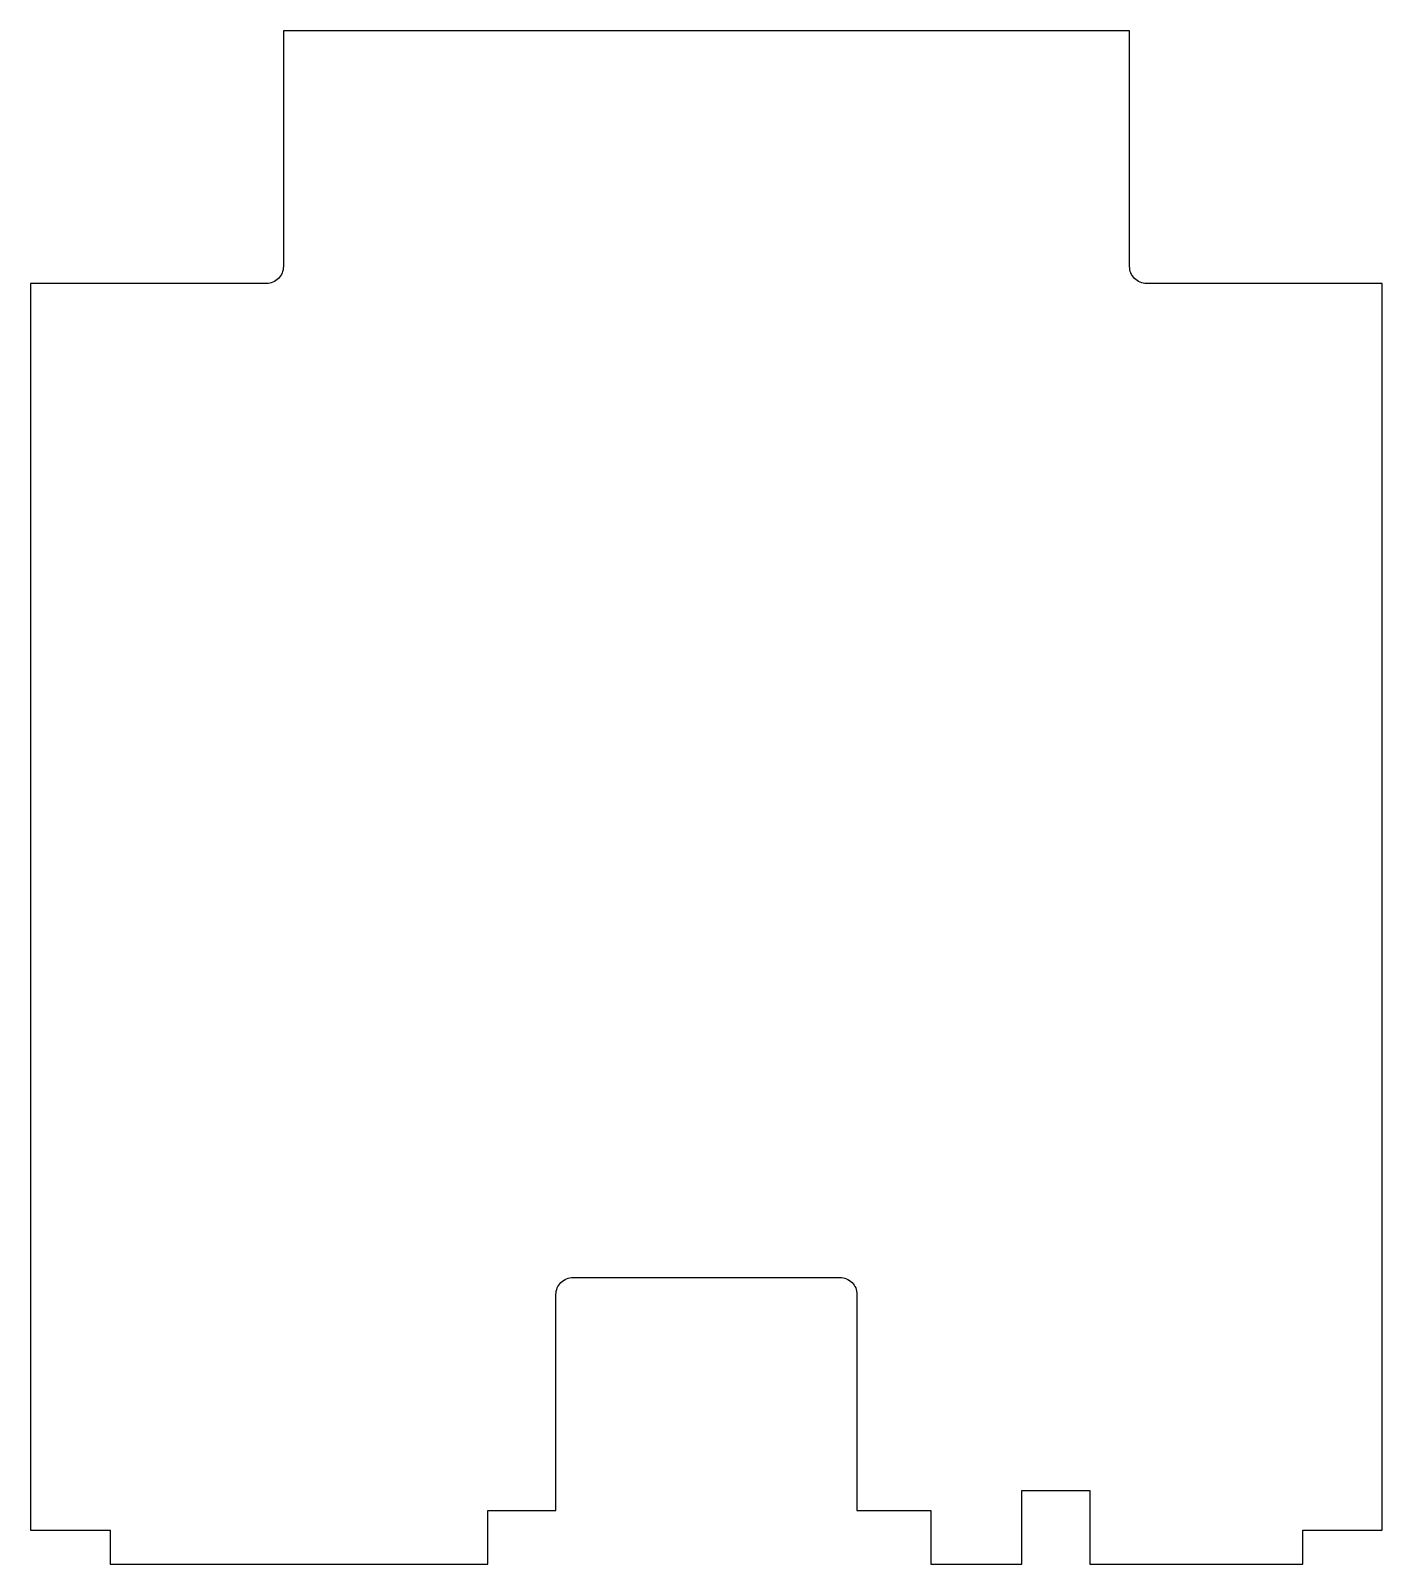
# Model space of a CAD drawing. Header units: millimetres. Extents: x -290 to -52, y -371 to -101.
import ezdxf

# ---------------------------------------------------------------- set-up
doc = ezdxf.new("R2010")
doc.units = ezdxf.units.MM
doc.layers.get('0').update_dxf_attribs({"linetype": 'CONTINUOUS'})

msp = doc.modelspace()

# ---------------------------------------------------------------- linework, layer by layer
msp.add_lwpolyline([(-65.81, -364.5), (-51.81, -364.5), (-51.81, -145), (-93.31, -145, -0.414214), (-96.31, -142), (-96.31, -100.5), (-245.31, -100.5), (-245.31, -142, -0.414214), (-248.31, -145), (-289.81, -145), (-289.81, -364.5), (-275.81, -364.5), (-275.81, -370.5), (-209.31, -370.5), (-209.31, -361), (-197.31, -361), (-197.31, -323, -0.414214), (-194.31, -320), (-147.31, -320, -0.414214), (-144.31, -323), (-144.31, -361), (-131.31, -361), (-131.31, -370.5), (-115.31, -370.5), (-115.31, -357.5), (-103.31, -357.5), (-103.31, -370.5), (-65.81, -370.5)], format="xyb", close=True)
msp.add_lwpolyline([(-65.81, -364.5), (-51.81, -364.5), (-51.81, -145), (-93.31, -145, -0.414214), (-96.31, -142), (-96.31, -100.5), (-245.31, -100.5), (-245.31, -142, -0.414214), (-248.31, -145), (-289.81, -145), (-289.81, -364.5), (-275.81, -364.5), (-275.81, -370.5), (-209.31, -370.5), (-209.31, -361), (-197.31, -361), (-197.31, -323, -0.414214), (-194.31, -320), (-147.31, -320, -0.414214), (-144.31, -323), (-144.31, -361), (-131.31, -361), (-131.31, -370.5), (-115.31, -370.5), (-115.31, -357.5), (-103.31, -357.5), (-103.31, -370.5), (-65.81, -370.5)], format="xyb", close=True)

doc.saveas('drawing.dxf')
